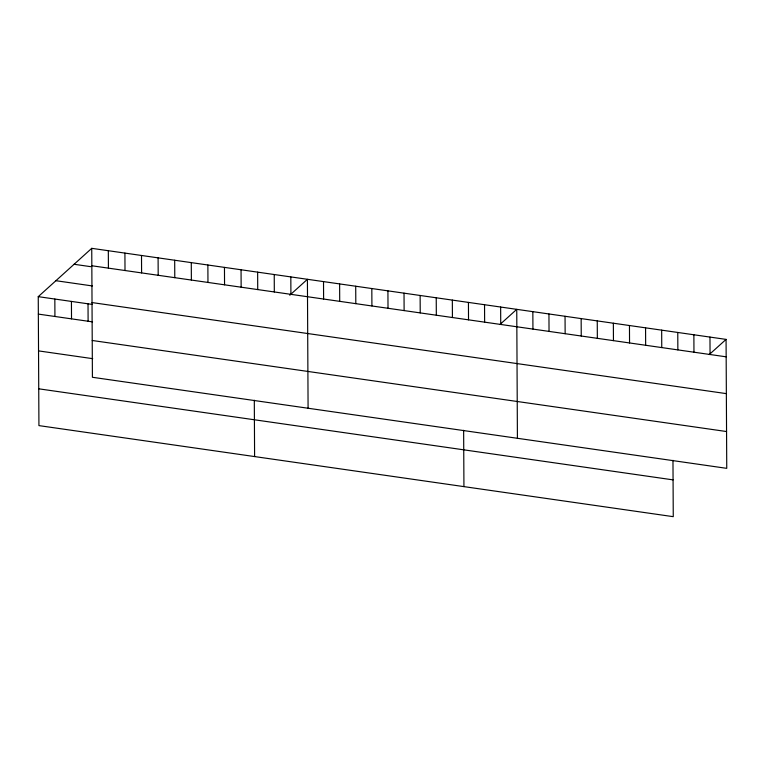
<?xml version="1.0" encoding="UTF-8"?>
<svg xmlns="http://www.w3.org/2000/svg" width="765" height="765" viewBox="0 0 765 765"><rect width="100%" height="100%" fill="white"/><g stroke="black" fill="none" stroke-linecap="round" stroke-linejoin="round"><path stroke-width="1.15" d="M672.971 460.339L673.257 516.671L38.929 425.608L38.25 296.657L91.743 248.329L726.071 339.392L726.75 468.343L92.412 377.279L91.743 248.329M289.763 295.242L307.415 279.292L308.085 408.242M499.937 324.532L516.748 309.337L517.417 438.288M709.26 354.578L726.071 339.392M91.829 265.761L726.167 356.825M74.09 264.279L90.681 266.66M55.902 280.707L92.402 285.947M92.02 302.567L726.358 393.631M38.25 296.657L92.441 304.441M38.346 314.099L92.536 321.874M92.221 340.482L726.559 431.536M38.537 350.896L92.728 358.67M38.728 388.811L673.066 479.875M709.968 337.078L710.063 354.52M693.874 334.764L693.96 352.206M677.771 332.459L677.857 349.892M661.668 330.145L661.754 347.578M645.564 327.831L645.65 345.273M629.461 325.527L629.547 342.959M613.358 323.213L613.453 340.645M597.255 320.898L597.35 338.331M581.151 318.584L581.247 336.026M565.048 316.28L565.144 333.712M548.945 313.966L549.04 331.398M532.842 311.651L532.937 329.084M500.645 307.033L500.731 324.465M484.541 304.719L484.628 322.151M468.438 302.405L468.524 319.847M463.638 430.293L463.934 486.617M452.335 300.09L452.421 317.532M436.232 297.786L436.327 315.218M420.128 295.472L420.224 312.904M404.025 293.158L404.121 310.6M387.922 290.853L388.018 308.285M371.819 288.539L371.914 305.971M355.715 286.225L355.811 303.657M339.622 283.911L339.708 301.353M323.519 281.606L323.605 299.039M290.824 276.911L290.91 294.343M274.233 274.53L274.319 291.962M257.642 272.149L257.728 289.581M254.305 400.238L254.602 456.571M241.052 269.768L241.147 287.2M224.461 267.387L224.556 284.819M207.87 264.996L207.965 282.438M191.279 262.615L191.374 280.057M174.688 260.234L174.783 277.676M158.097 257.853L158.192 275.295M141.506 255.472L141.602 272.914M124.915 253.091L125.011 270.533M108.324 250.71L108.42 268.142M88.023 303.801L88.109 321.243M71.432 301.42L71.518 318.862M54.841 299.039L54.927 316.481"/></g></svg>
